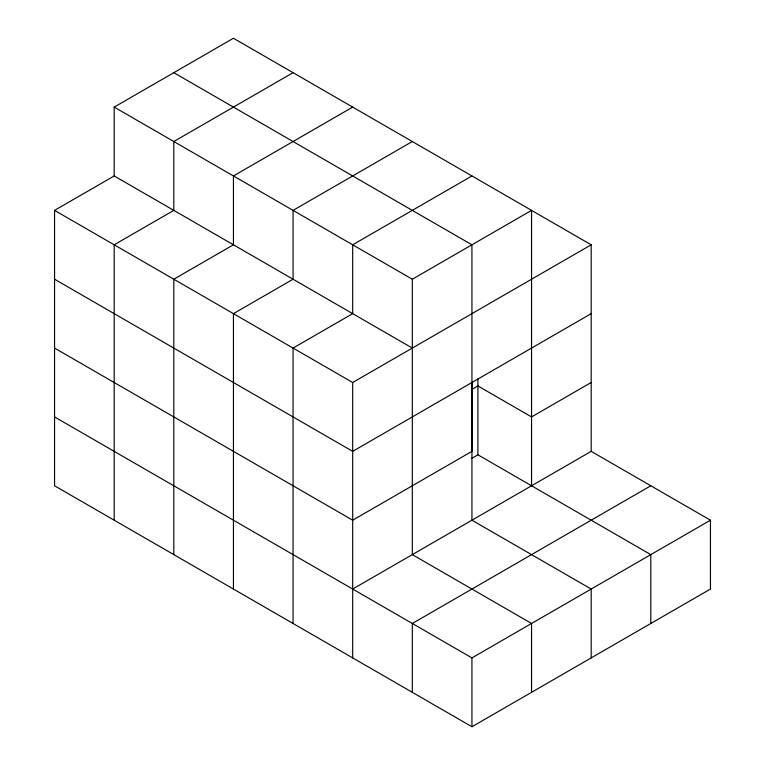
<?xml version="1.0" encoding="UTF-8"?>
<svg xmlns="http://www.w3.org/2000/svg" width="765" height="765" viewBox="0 0 765 765"><rect width="100%" height="100%" fill="white"/><g stroke="black" fill="none" stroke-linecap="round" stroke-linejoin="round"><path stroke-width="1.15" d="M471.938 382.5L471.938 451.35L352.684 520.2L54.554 348.075M412.316 348.075L114.186 175.95L114.186 107.1L233.44 38.25L591.192 244.8L591.192 451.35L352.684 589.05M591.192 451.35L710.446 520.2L710.446 589.05L471.938 726.75L54.554 485.775L54.554 210.375L114.186 175.95M293.062 72.675L173.808 141.525L173.808 210.375L114.186 244.8L114.186 520.2M352.684 107.1L233.44 175.95L233.44 244.8L173.808 279.225L173.808 554.625M412.316 141.525L293.062 210.375L293.062 279.225L233.44 313.65L233.44 589.05M471.938 175.95L352.684 244.8L352.684 313.65L293.062 348.075L293.062 623.475M114.186 107.1L412.316 279.225L531.56 210.375L531.56 485.775M54.554 210.375L352.684 382.5L591.192 244.8M591.192 313.65L352.684 451.35L54.554 279.225M471.737 389.5L477.905 385.943M591.192 382.5L531.56 416.925L478.106 386.057M471.737 458.359L477.905 454.793L477.905 378.818M650.814 485.775L412.316 623.475L412.316 692.325M54.554 416.925L471.938 657.9L710.446 520.2M173.808 72.675L471.938 244.8L471.938 520.2L591.192 589.05L591.192 657.9M478.106 454.917L650.814 554.625L650.814 623.475M531.56 692.325L531.56 623.475L412.316 554.625L412.316 279.225M471.938 657.9L471.938 726.75M352.684 382.5L352.684 657.9"/></g></svg>
